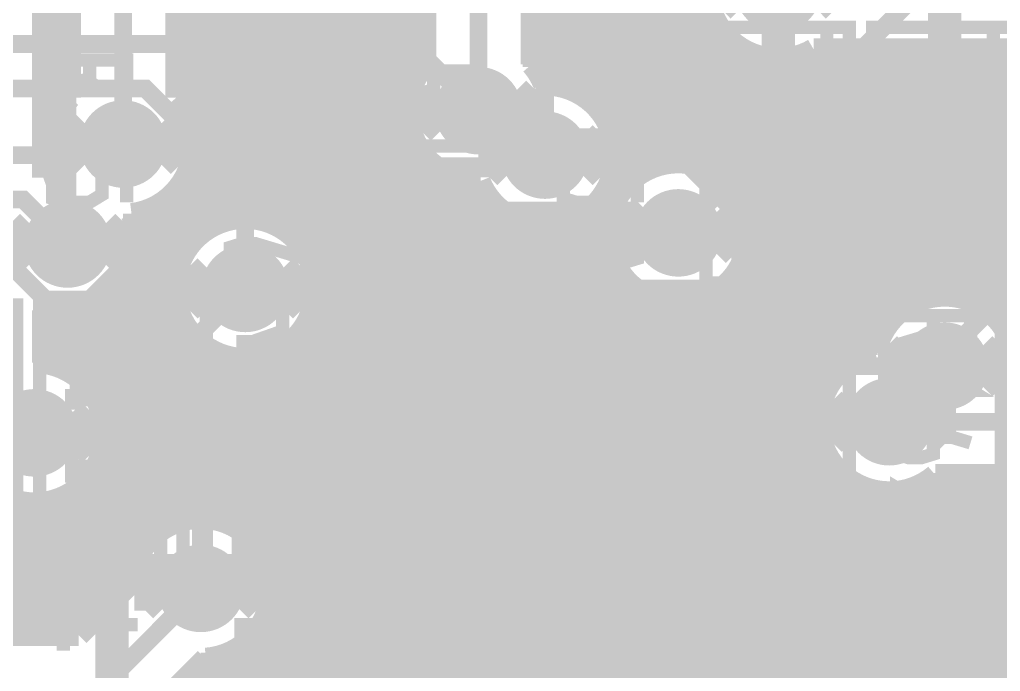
# Model space of a CAD drawing. Extents: x -10 to 131, y -93 to 209.
# Drawn here: x 12.91 to 24.13, y -24.95 to -17.5 of the extents above; entities that cross this region are included whole.
import ezdxf

# ---------------------------------------------------------------- set-up
doc = ezdxf.new("R2010")
doc.units = 0
doc.header["$MEASUREMENT"] = 0
doc.layers.get('0').update_dxf_attribs({"linetype": 'CONTINUOUS'})
for name, color, linetype in [('22-303-0_AST', 7, 'CONTINUOUS'), ('22-303-0_BOT', 2, 'CONTINUOUS'), ('22-303-0_DRD', 6, 'CONTINUOUS'), ('22-303-0_DRL', 1, 'CONTINUOUS'), ('22-303-0_GND', 3, 'CONTINUOUS'), ('22-303-0_IN1', 10, 'CONTINUOUS'), ('22-303-0_SMT', 9, 'CONTINUOUS'), ('22-303-0_SPT', 11, 'CONTINUOUS'), ('22-303-0_SST', 8, 'CONTINUOUS'), ('22-303-0_TOP', 15, 'CONTINUOUS'), ('THRUHOLE_TAP', 2, 'CONTINUOUS')]:
    doc.layers.add(name, color=color, linetype=linetype)

# ---------------------------------------------------------------- blocks, each defined once
blk = doc.blocks.new('ROUND_70')
at = {"const_width": 0.29972}
blk.add_lwpolyline([(-0.14986, 0, 1), (0.14986, 0, 1)], format="xyb", close=True, dxfattribs=at)
blk = doc.blocks.new('ROUND_116')
at = {"const_width": 0.10033}
blk.add_lwpolyline([(-0.050164, 0, 1), (0.050164, 0, 1)], format="xyb", close=True, dxfattribs=at)
blk = doc.blocks.new('ROUND_117')
at = {"const_width": 0.10033}
blk.add_lwpolyline([(-0.050164, 0, 1), (0.050164, 0, 1)], format="xyb", close=True, dxfattribs=at)
blk = doc.blocks.new('ROUND_98')
at = {"const_width": 0.50038}
blk.add_lwpolyline([(-0.25019, 0, 1), (0.25019, 0, 1)], format="xyb", close=True, dxfattribs=at)
blk = doc.blocks.new('ROUND_100')
at = {"const_width": 0.50038}
blk.add_lwpolyline([(-0.25019, 0, 1), (0.25019, 0, 1)], format="xyb", close=True, dxfattribs=at)
blk = doc.blocks.new('RECTANGLE_3')
blk.add_solid([(0.4826, 0.4064), (0.4826, -0.4064), (-0.4826, 0.4064), (-0.4826, -0.4064)])
blk = doc.blocks.new('ROUND_108')
at = {"const_width": 0.10033}
blk.add_lwpolyline([(-0.050164, 0, 1), (0.050164, 0, 1)], format="xyb", close=True, dxfattribs=at)

msp = doc.modelspace()

# ---------------------------------------------------------------- linework, layer by layer
at = {"layer": '22-303-0_AST', "const_width": 0.1524}
for points in [[(20.7645, -17.5895), (20.7645, -20.5105), (22.4028, -20.5105), (22.4028, -17.5895), (20.7645, -17.5895)], [(21.63826, -17.5895), (21.63826, -17.9451), (21.8059, -18.06448), (21.97608, -18.06448), (22.14626, -17.9451), (22.14626, -17.5895), (21.13026, -17.5895)], [(22.6695, -17.5895), (22.6695, -20.5105), (24.3078, -20.5105), (24.3078, -17.5895), (22.6695, -17.5895)], [(23.54326, -17.5895), (23.54326, -17.9451), (23.7109, -18.06448), (23.88108, -18.06448), (24.05126, -17.9451), (24.05126, -17.5895), (23.03526, -17.5895)], [(21.63826, -17.88668), (21.13026, -18.06448)], [(23.54326, -17.88668), (23.03526, -18.06448)], [(21.13026, -18.7833), (21.13026, -18.54708)], [(21.13026, -18.66646), (22.14626, -18.66646), (21.97608, -18.54708)], [(23.03526, -18.7833), (23.03526, -18.54708)], [(23.03526, -18.66646), (24.05126, -18.66646), (23.88108, -18.54708)], [(21.46808, -19.6215), (21.46808, -19.14906), (22.14626, -19.38528), (22.14626, -19.50466), (21.13026, -19.50466)], [(23.54326, -19.20748), (23.54326, -19.56308), (23.37308, -19.6215), (23.2029, -19.6215), (23.03526, -19.56308), (23.03526, -19.20748), (23.2029, -19.14906), (23.37308, -19.14906), (24.05126, -19.38528)], [(23.03526, -20.4597), (23.03526, -19.98726), (23.7109, -20.4597), (23.88108, -20.4597), (24.05126, -20.40128), (24.05126, -20.04568), (23.88108, -19.98726)], [(21.2979, -19.98726), (21.13026, -20.1041), (21.13026, -20.34286), (21.2979, -20.4597), (21.46808, -20.4597), (21.8059, -20.22348), (22.14626, -20.4597), (22.14626, -19.98726)], [(11.2395, -20.7645), (11.2395, -23.6855), (12.8778, -23.6855), (12.8778, -20.7645), (11.2395, -20.7645)], [(13.1445, -20.7645), (13.1445, -23.6855), (14.7828, -23.6855), (14.7828, -20.7645), (13.1445, -20.7645)], [(14.01826, -20.7645), (14.01826, -21.1201), (14.1859, -21.23948), (14.35608, -21.23948), (14.52626, -21.1201), (14.52626, -20.7645), (13.51026, -20.7645)], [(15.0495, -20.7645), (15.0495, -23.6855), (16.6878, -23.6855), (16.6878, -20.7645), (15.0495, -20.7645)], [(15.92326, -20.7645), (15.92326, -21.1201), (16.0909, -21.23948), (16.26108, -21.23948), (16.43126, -21.1201), (16.43126, -20.7645), (15.41526, -20.7645)], [(16.9545, -20.7645), (16.9545, -23.6855), (18.5928, -23.6855), (18.5928, -20.7645), (16.9545, -20.7645)], [(17.70126, -20.7645), (17.70126, -21.1201), (17.8689, -21.23948), (18.03908, -21.23948), (18.20926, -21.1201), (18.20926, -20.7645), (17.19326, -20.7645)], [(18.8595, -20.7645), (18.8595, -23.6855), (20.4978, -23.6855), (20.4978, -20.7645), (18.8595, -20.7645)], [(19.60626, -20.7645), (19.60626, -21.1201), (19.7739, -21.23948), (19.94408, -21.23948), (20.11426, -21.1201), (20.11426, -20.7645), (19.09826, -20.7645)], [(20.7645, -20.7645), (20.7645, -23.6855), (22.4028, -23.6855), (22.4028, -20.7645), (20.7645, -20.7645)], [(21.51126, -20.7645), (21.51126, -21.1201), (21.6789, -21.23948), (21.84908, -21.23948), (22.01926, -21.1201), (22.01926, -20.7645), (21.00326, -20.7645)], [(14.01826, -21.06168), (13.51026, -21.23948)], [(15.92326, -21.06168), (15.41526, -21.23948)], [(17.70126, -21.06168), (17.19326, -21.23948)], [(19.60626, -21.06168), (19.09826, -21.23948)], [(21.51126, -21.06168), (21.00326, -21.23948)], [(13.51026, -21.9583), (13.51026, -21.72208)], [(13.51026, -21.84146), (14.52626, -21.84146), (14.35608, -21.72208)], [(15.41526, -21.9583), (15.41526, -21.72208)], [(15.41526, -21.84146), (16.43126, -21.84146), (16.26108, -21.72208)], [(17.19326, -21.9583), (17.19326, -21.72208)], [(17.19326, -21.84146), (18.20926, -21.84146), (18.03908, -21.72208)], [(19.09826, -21.9583), (19.09826, -21.72208)], [(19.09826, -21.84146), (20.11426, -21.84146), (19.94408, -21.72208)], [(21.00326, -21.9583), (21.00326, -21.72208)], [(21.00326, -21.84146), (22.01926, -21.84146), (21.84908, -21.72208)], [(13.6779, -22.32406), (13.51026, -22.38248), (13.51026, -22.73808), (13.6779, -22.7965), (14.01826, -22.7965), (14.1859, -22.67966), (14.1859, -22.32406), (14.52626, -22.32406), (14.52626, -22.7965)], [(15.5829, -22.32406), (15.41526, -22.38248), (15.41526, -22.73808), (15.5829, -22.7965), (15.92326, -22.7965), (16.0909, -22.67966), (16.0909, -22.32406), (16.43126, -22.32406), (16.43126, -22.7965)], [(17.3609, -22.32406), (17.19326, -22.38248), (17.19326, -22.73808), (17.3609, -22.7965), (17.70126, -22.7965), (17.8689, -22.67966), (17.8689, -22.32406), (18.20926, -22.32406), (18.20926, -22.7965)], [(19.2659, -22.32406), (19.09826, -22.38248), (19.09826, -22.73808), (19.2659, -22.7965), (19.60626, -22.7965), (19.7739, -22.67966), (19.7739, -22.32406), (20.11426, -22.32406), (20.11426, -22.7965)], [(21.1709, -22.32406), (21.00326, -22.38248), (21.00326, -22.73808), (21.1709, -22.7965), (21.51126, -22.7965), (21.6789, -22.67966), (21.6789, -22.32406), (22.01926, -22.32406), (22.01926, -22.7965)], [(13.6779, -23.16226), (13.51026, -23.22068), (13.51026, -23.57628), (13.6779, -23.6347), (14.01826, -23.6347), (14.1859, -23.51786), (14.1859, -23.16226), (14.52626, -23.16226), (14.52626, -23.6347)], [(15.92326, -23.22068), (15.92326, -23.57628), (15.75308, -23.6347), (15.5829, -23.6347), (15.41526, -23.57628), (15.41526, -23.22068), (15.5829, -23.16226), (15.75308, -23.16226), (16.43126, -23.39848)], [(17.19326, -23.2791), (18.20926, -23.6347), (18.20926, -23.16226)], [(19.60626, -23.57628), (19.7739, -23.6347), (19.94408, -23.6347), (20.11426, -23.57628), (20.11426, -23.22068), (19.94408, -23.16226), (19.7739, -23.16226), (19.60626, -23.22068), (19.60626, -23.57628), (19.43608, -23.6347), (19.2659, -23.6347), (19.09826, -23.57628), (19.09826, -23.22068), (19.2659, -23.16226), (19.43608, -23.16226), (19.60626, -23.22068)], [(21.51126, -23.57628), (21.51126, -23.22068), (21.6789, -23.16226), (21.84908, -23.16226), (22.01926, -23.22068), (22.01926, -23.57628), (21.84908, -23.6347), (21.6789, -23.6347), (21.00326, -23.39848)]]:
    msp.add_lwpolyline(points, dxfattribs=at)
at = {"layer": '22-303-0_BOT'}
for points, const_width in [([(14.986, -24.003), (13.843, -25.146), (4.826, -25.146), (3.81, -24.13), (3.81, 2.032), (-0.381, 6.223), (-0.381, 24.765), (-1.143, 25.527), (-1.143, 34.798), (1.524, 37.465), (1.524, 54.356), (5.969, 58.801), (5.969, 73.533), (6.604, 74.168), (6.604, 100.711)], 0.2032), ([(15.5956, 7.2644), (15.5956, -19.77136)], 0.254), ([(15.8242, 7.2644), (15.8242, -19.8374)], 0.254), ([(16.0528, 7.2644), (16.0528, -19.9898)], 0.254), ([(16.2814, 7.2644), (16.2814, -20.39366)], 0.254), ([(16.51, 7.2644), (16.51, -30.353)], 0.254), ([(16.7386, 7.2644), (16.7386, -30.353)], 0.254), ([(16.9672, 7.2644), (16.9672, -30.353)], 0.254), ([(17.1958, 7.2644), (17.1958, -30.353)], 0.254), ([(19.0246, 7.2644), (19.0246, -18.24736)], 0.254), ([(19.2532, 7.2644), (19.2532, -18.3134)], 0.254), ([(19.4818, 7.2644), (19.4818, -18.4658)], 0.254), ([(19.7104, 7.2644), (19.7104, -18.86966)], 0.254), ([(19.939, 7.2644), (19.939, -19.31162)], 0.254), ([(20.1676, 7.2644), (20.1676, -19.17954)], 0.254), ([(20.3962, 7.2644), (20.3962, -19.13128)], 0.254), ([(20.6248, 7.2644), (20.6248, -19.1516)], 0.254), ([(15.367, 6.71576), (15.367, -19.77644)], 0.254), ([(15.1384, 6.37794), (15.1384, -19.84756)], 0.254), ([(14.9098, 6.2357), (14.9098, -20.0152)], 0.254), ([(12.573, 4.953), (12.573, -21.717), (13.081, -22.225)], 0.2032), ([(13.1826, 4.42214), (13.1826, -19.30654)], 0.254), ([(18.161, -18.542), (18.161, 3.556)], 0.2032), ([(17.4244, 3.22326), (17.4244, -18.20926)], 0.254), ([(17.5514, 3.02514), (17.5514, -18.01114)], 0.254), ([(18.7706, 3.02514), (18.7706, -18.01114)], 0.254), ([(18.796, 3.05562), (18.796, -18.04162)], 0.254), ([(30.861, 2.159), (29.464, 0.762), (29.464, -1.016), (29.972, -1.524), (29.972, -17.272), (25.146, -22.098), (22.86, -22.098)], 0.2032), ([(14.097, -18.923), (14.097, 0.635)], 0.2032), ([(13.3096, 0.45466), (13.3096, -18.74266)], 0.254), ([(13.4874, 0.10414), (13.4874, -18.39214)], 0.254), ([(14.7066, 0.10414), (14.7066, -18.39214)], 0.254), ([(20.8534, -17.4752), (20.8534, -19.2405)], 0.254), ([(13.4874, -17.5514), (13.1826, -17.5514)], 0.254), ([(17.5514, -17.5514), (14.7066, -17.5514)], 0.254), ([(20.8915, -17.5514), (18.7706, -17.5514)], 0.254), ([(13.4874, -17.78), (13.1826, -17.78)], 0.254), ([(17.5514, -17.78), (14.7066, -17.78)], 0.254), ([(21.08962, -17.78), (18.7706, -17.78)], 0.254), ([(21.082, -17.77238), (21.082, -19.43862)], 0.254), ([(21.9964, -17.8435), (21.9964, -28.90266)], 0.254), ([(26.8986, -17.8435), (21.9964, -17.8435)], 0.254), ([(22.225, -17.8435), (22.225, -21.59762)], 0.254), ([(22.4536, -17.8435), (22.4536, -21.3995)], 0.254), ([(22.6822, -17.8435), (22.6822, -21.3106)], 0.254), ([(22.9108, -17.8435), (22.9108, -20.9042)], 0.254), ([(23.1394, -17.8435), (23.1394, -20.73656)], 0.254), ([(23.368, -17.8435), (23.368, -20.66544)], 0.254), ([(23.5966, -17.8435), (23.5966, -20.66036)], 0.254), ([(23.8252, -17.8435), (23.8252, -20.7264)], 0.254), ([(24.0538, -17.8435), (24.0538, -20.8788)], 0.254), ([(21.3106, -17.90192), (21.3106, -30.353)], 0.254), ([(21.5392, -17.95018), (21.5392, -30.353)], 0.254), ([(21.7678, -17.9324), (21.7678, -30.353)], 0.254), ([(13.4874, -18.0086), (13.1826, -18.0086)], 0.254), ([(17.5514, -18.0086), (14.7066, -18.0086)], 0.254), ([(28.3718, -18.0086), (18.7706, -18.0086)], 0.254), ([(13.4874, -18.2372), (13.1826, -18.2372)], 0.254), ([(17.4117, -18.2372), (14.7066, -18.2372)], 0.254), ([(28.1432, -18.2372), (18.90776, -18.2372)], 0.254), ([(13.43152, -18.4658), (13.1826, -18.4658)], 0.254), ([(17.35582, -18.4658), (14.76248, -18.4658)], 0.254), ([(27.9146, -18.4658), (19.47926, -18.4658)], 0.254), ([(13.3223, -18.6944), (13.1826, -18.6944)], 0.254), ([(17.36852, -18.6944), (14.8717, -18.6944)], 0.254), ([(27.686, -18.6944), (19.6469, -18.6944)], 0.254), ([(13.28928, -18.923), (13.1826, -18.923)], 0.254), ([(17.44726, -18.923), (14.90472, -18.923)], 0.254), ([(17.4244, -18.8722), (17.4244, -30.353)], 0.254), ([(27.4574, -18.923), (19.72056, -18.923)], 0.254), ([(13.3223, -19.1516), (13.1826, -19.1516)], 0.254), ([(13.3096, -19.10334), (13.3096, -19.27352)], 0.254), ([(17.63014, -19.1516), (14.8717, -19.1516)], 0.254), ([(17.653, -19.16938), (17.653, -30.353)], 0.254), ([(20.26666, -19.1516), (19.7231, -19.1516)], 0.254), ([(27.2288, -19.1516), (20.62734, -19.1516)], 0.254), ([(17.8816, -19.29892), (17.8816, -30.353)], 0.254), ([(19.7104, -19.23034), (19.7104, -19.60626)], 0.254), ([(18.1864, -19.3802), (14.76248, -19.3802)], 0.254), ([(18.1102, -19.34718), (18.1102, -30.353)], 0.254), ([(19.8628, -19.3802), (19.6596, -19.3802)], 0.254), ([(27.0002, -19.3802), (21.02866, -19.3802)], 0.254), ([(14.6812, -19.47926), (14.6812, -23.2537)], 0.254), ([(18.3388, -19.6088), (14.52372, -19.6088)], 0.254), ([(18.3388, -19.60626), (18.3388, -30.353)], 0.254), ([(19.4818, -19.63166), (19.4818, -30.353)], 0.254), ([(19.7104, -19.6088), (19.50466, -19.6088)], 0.254), ([(26.7716, -19.6088), (21.1836, -19.6088)], 0.254), ([(14.224, -19.72056), (14.224, -19.79676)], 0.254), ([(14.4526, -19.6469), (14.4526, -23.39594)], 0.254), ([(15.16126, -19.8374), (14.2367, -19.8374)], 0.254), ([(18.74266, -19.8374), (15.8242, -19.8374)], 0.254), ([(18.5674, -19.7739), (18.5674, -30.353)], 0.254), ([(18.796, -19.84756), (18.796, -30.353)], 0.254), ([(19.0246, -19.8501), (19.0246, -30.353)], 0.254), ([(19.64436, -19.8374), (19.10334, -19.8374)], 0.254), ([(19.2532, -19.7866), (19.2532, -30.353)], 0.254), ([(26.543, -19.8374), (21.2471, -19.8374)], 0.254), ([(14.86662, -20.066), (14.26972, -20.066)], 0.254), ([(19.64944, -20.066), (16.12138, -20.066)], 0.254), ([(26.3144, -20.066), (21.24456, -20.066)], 0.254), ([(14.73454, -20.2946), (14.2367, -20.2946)], 0.254), ([(19.72056, -20.2946), (16.25092, -20.2946)], 0.254), ([(19.7104, -20.2692), (19.7104, -30.353)], 0.254), ([(26.0858, -20.2946), (21.1709, -20.2946)], 0.254), ([(14.224, -20.3327), (14.224, -23.73376)], 0.254), ([(14.68628, -20.5232), (14.12748, -20.5232)], 0.254), ([(19.8882, -20.5232), (16.29918, -20.5232)], 0.254), ([(25.8572, -20.5232), (21.00326, -20.5232)], 0.254), ([(21.082, -20.43684), (21.082, -30.353)], 0.254), ([(19.939, -20.56638), (19.939, -30.353)], 0.254), ([(20.8534, -20.6375), (20.8534, -30.353)], 0.254), ([(14.7066, -20.7518), (13.88872, -20.7518)], 0.254), ([(13.9954, -20.67306), (13.9954, -24.13)], 0.254), ([(23.11146, -20.7518), (16.2814, -20.7518)], 0.254), ([(16.2814, -20.75434), (16.2814, -30.353)], 0.254), ([(20.1676, -20.69592), (20.1676, -30.353)], 0.254), ([(20.3962, -20.74418), (20.3962, -30.353)], 0.254), ([(20.6248, -20.7264), (20.6248, -30.353)], 0.254), ([(25.6286, -20.7518), (23.87854, -20.7518)], 0.254), ([(13.1826, -20.82292), (13.1826, -21.42236)], 0.254), ([(13.3096, -20.85848), (13.3096, -21.4503)], 0.254), ([(13.5382, -20.86864), (13.5382, -21.55952)], 0.254), ([(13.7668, -20.81276), (13.7668, -21.79828)], 0.254), ([(14.7955, -20.9804), (13.1826, -20.9804)], 0.254), ([(22.8473, -20.9804), (16.1925, -20.9804)], 0.254), ([(25.4, -20.9804), (24.1427, -20.9804)], 0.254), ([(14.99362, -21.209), (13.1826, -21.209)], 0.254), ([(14.9098, -21.13026), (14.9098, -23.19782)], 0.254), ([(22.72792, -21.209), (15.99184, -21.209)], 0.254), ([(16.0528, -21.15566), (16.0528, -30.353)], 0.254), ([(15.1384, -21.2979), (15.1384, -23.21052)], 0.254), ([(15.8242, -21.3106), (15.8242, -30.353)], 0.254), ([(22.39518, -21.4376), (13.26134, -21.4376)], 0.254), ([(15.367, -21.37156), (15.367, -23.28926)], 0.254), ([(15.5956, -21.3741), (15.5956, -23.47214)], 0.254), ([(22.17674, -21.6662), (13.66266, -21.6662)], 0.254), ([(22.07768, -21.8948), (13.8176, -21.8948)], 0.254), ([(22.05228, -22.1234), (13.8811, -22.1234)], 0.254), ([(22.09292, -22.352), (13.87856, -22.352)], 0.254), ([(13.7668, -22.65172), (13.7668, -24.3586)], 0.254), ([(22.2123, -22.5806), (13.8049, -22.5806)], 0.254), ([(22.225, -22.59584), (22.225, -28.60802)], 0.254), ([(23.368, -22.72538), (23.368, -28.5369)], 0.254), ([(25.146, -22.7076), (23.38832, -22.7076)], 0.254), ([(23.5966, -22.7076), (23.5966, -28.5369)], 0.254), ([(23.8252, -22.7076), (23.8252, -28.5369)], 0.254), ([(24.0538, -22.7076), (24.0538, -28.5369)], 0.254), ([(13.5382, -22.89048), (13.5382, -24.5364)], 0.254), ([(22.47646, -22.8092), (13.63726, -22.8092)], 0.254), ([(22.4536, -22.7965), (22.4536, -28.47594)], 0.254), ([(22.6822, -22.8854), (22.6822, -28.42768)], 0.254), ([(23.1394, -22.85492), (23.1394, -28.5369)], 0.254), ([(36.1315, -22.8092), (23.24354, -22.8092)], 0.254), ([(12.8524, -22.9997), (12.8524, -24.5364)], 0.254), ([(13.3096, -22.9997), (13.3096, -24.5364)], 0.254), ([(22.9108, -22.90318), (22.9108, -28.448)], 0.254), ([(36.1315, -23.0378), (7.3406, -23.0378)], 0.254), ([(13.081, -23.03272), (13.081, -24.5364)], 0.254), ([(14.65326, -23.2664), (7.3406, -23.2664)], 0.254), ([(36.1315, -23.2664), (15.3162, -23.2664)], 0.254), ([(14.35862, -23.495), (7.35838, -23.495)], 0.254), ([(36.1315, -23.495), (15.61338, -23.495)], 0.254), ([(14.22654, -23.7236), (7.48792, -23.7236)], 0.254), ([(36.1315, -23.7236), (15.74292, -23.7236)], 0.254), ([(14.1732, -23.9522), (7.53618, -23.9522)], 0.254), ([(14.18082, -23.94712), (13.589, -24.5364)], 0.254), ([(36.1315, -23.9522), (15.79118, -23.9522)], 0.254), ([(13.9446, -24.1808), (7.5184, -24.1808)], 0.254), ([(36.1315, -24.1808), (15.7734, -24.1808)], 0.254), ([(13.716, -24.4094), (7.4295, -24.4094)], 0.254), ([(36.1315, -24.4094), (15.6845, -24.4094)], 0.254), ([(13.589, -24.5364), (7.33806, -24.5364)], 0.254), ([(15.5956, -24.53132), (15.5956, -30.353)], 0.254), ([(36.1315, -24.638), (15.48384, -24.638)], 0.254), ([(15.1384, -24.79548), (15.1384, -30.353)], 0.254), ([(15.367, -24.7142), (15.367, -30.353)], 0.254), ([(15.04188, -24.80818), (14.27988, -25.57018)], 0.254), ([(36.1315, -24.8666), (14.98346, -24.8666)], 0.254), ([(14.9098, -24.94026), (14.9098, -30.353)], 0.254)]:
    msp.add_lwpolyline(points, dxfattribs=dict(at, const_width=const_width))
at = {"layer": '22-303-0_BOT', "const_width": 0.254}
for points in [[(20.78228, -17.145, 0.4142136), (21.59, -17.95272)], [(21.59, -17.95272, 0.1325028), (21.9962, -17.84315)], [(17.5514, -18.01114, 0.1810567), (17.35265, -18.542)], [(18.91284, -18.24228, 0.0844813), (18.77138, -18.01046)], [(19.73072, -19.05, 0.4142136), (18.923, -18.24228)], [(13.4874, -18.39214, 0.1810567), (13.28865, -18.923)], [(14.90472, -18.923, 0.1810574), (14.70613, -18.39255)], [(17.35328, -18.542, 0.4142136), (18.161, -19.34972)], [(13.28928, -18.923, 0.1093029), (13.36467, -19.26374)], [(14.19352, -19.72564, 0.3795792), (14.90472, -18.923)], [(18.923, -19.85772, 0.4142136), (19.73072, -19.05)], [(20.447, -19.13128, 0.4142136), (19.63928, -19.939)], [(21.25472, -19.939, 0.4142136), (20.447, -19.13128)], [(13.36548, -19.26336, 0.0582777), (13.18288, -19.30729)], [(18.1737, -19.34972, 0.3066791), (18.923, -19.85772)], [(14.26972, -20.066, 0.1093038), (14.19433, -19.72526)], [(15.494, -19.76628, 0.4142136), (14.68628, -20.574)], [(16.30172, -20.574, 0.4142136), (15.494, -19.76628)], [(19.63928, -19.939, 0.4142136), (20.447, -20.74672)], [(20.447, -20.74672, 0.4142136), (21.25472, -19.939)], [(13.462, -20.87372, 0.4142136), (14.26972, -20.066)], [(14.68628, -20.574, 0.4142136), (15.494, -21.38172)], [(15.494, -21.38172, 0.4142136), (16.30172, -20.574)], [(23.495, -20.65528, 0.3578586), (22.70252, -21.30552)], [(24.30272, -21.463, 0.4142136), (23.495, -20.65528)], [(13.1826, -20.82292, 0.0886341), (13.462, -20.87284)], [(22.70252, -21.30552, 0.3578585), (22.05228, -22.098)], [(13.88872, -22.225, 0.3777978), (13.1826, -21.42236)], [(22.05228, -22.098, 0.4142136), (22.86, -22.90572)], [(13.081, -23.03272, 0.4142136), (13.88872, -22.225)], [(12.27582, -22.28088, 0.3940623), (13.081, -23.03272)], [(22.86, -22.90572, 0.1804438), (23.389, -22.70838)], [(14.986, -23.19528, 0.394063), (14.18082, -23.94712)], [(15.79372, -24.003, 0.4142136), (14.986, -23.19528)], [(15.04188, -24.80818, 0.3940623), (15.79372, -24.003)]]:
    msp.add_lwpolyline(points, format="xyb", dxfattribs=at)
at = {"layer": '22-303-0_DRD', "const_width": 0.254}
for points in [[(20.955, -17.399), (21.59, -16.764)], [(21.59, -16.764), (22.225, -17.399)], [(20.955, -16.891), (20.955, -17.399)], [(21.59, -17.526), (20.955, -16.891)], [(22.225, -16.891), (21.59, -17.526)], [(22.225, -17.399), (22.225, -16.891)], [(17.526, -18.796), (18.161, -18.161)], [(18.161, -18.161), (18.796, -18.796)], [(17.526, -18.288), (17.526, -18.796)], [(18.161, -18.923), (17.526, -18.288)], [(18.796, -18.288), (18.161, -18.923)], [(18.796, -18.796), (18.796, -18.288)], [(13.462, -19.177), (14.097, -18.542)], [(14.097, -18.542), (14.732, -19.177)], [(13.462, -18.669), (13.462, -19.177)], [(14.097, -19.304), (13.462, -18.669)], [(14.732, -18.669), (14.097, -19.304)], [(14.732, -19.177), (14.732, -18.669)], [(18.288, -19.304), (18.923, -18.669)], [(18.923, -18.669), (19.558, -19.304)], [(18.288, -18.796), (18.288, -19.304)], [(18.923, -19.431), (18.288, -18.796)], [(19.558, -18.796), (18.923, -19.431)], [(19.558, -19.304), (19.558, -18.796)], [(19.812, -20.193), (20.447, -19.558)], [(20.447, -19.558), (21.082, -20.193)], [(12.827, -20.32), (13.462, -19.685)], [(13.462, -19.685), (14.097, -20.32)], [(19.812, -19.685), (19.812, -20.193)], [(20.447, -20.32), (19.812, -19.685)], [(21.082, -19.685), (20.447, -20.32)], [(21.082, -20.193), (21.082, -19.685)], [(12.827, -19.812), (12.827, -20.32)], [(13.462, -20.447), (12.827, -19.812)], [(14.097, -19.812), (13.462, -20.447)], [(14.097, -20.32), (14.097, -19.812)], [(14.859, -20.828), (15.494, -20.193)], [(15.494, -20.193), (16.129, -20.828)], [(14.859, -20.32), (14.859, -20.828)], [(15.494, -20.955), (14.859, -20.32)], [(16.129, -20.32), (15.494, -20.955)], [(16.129, -20.828), (16.129, -20.32)], [(22.86, -21.717), (23.495, -21.082)], [(23.495, -21.082), (24.13, -21.717)], [(22.86, -21.209), (22.86, -21.717)], [(23.495, -21.844), (22.86, -21.209)], [(24.13, -21.209), (23.495, -21.844)], [(24.13, -21.717), (24.13, -21.209)], [(22.225, -22.352), (22.86, -21.717)], [(22.86, -21.717), (23.495, -22.352)], [(12.446, -22.479), (13.081, -21.844)], [(13.081, -21.844), (13.716, -22.479)], [(22.225, -21.844), (22.225, -22.352)], [(22.86, -22.479), (22.225, -21.844)], [(23.495, -21.844), (22.86, -22.479)], [(23.495, -22.352), (23.495, -21.844)], [(13.081, -22.606), (12.446, -21.971)], [(13.716, -21.971), (13.081, -22.606)], [(13.716, -22.479), (13.716, -21.971)], [(14.351, -24.257), (14.986, -23.622)], [(14.986, -23.622), (15.621, -24.257)], [(14.351, -23.749), (14.351, -24.257)], [(14.986, -24.384), (14.351, -23.749)], [(15.621, -23.749), (14.986, -24.384)], [(15.621, -24.257), (15.621, -23.749)]]:
    msp.add_lwpolyline(points, dxfattribs=at)
at = {"layer": '22-303-0_IN1', "const_width": 0.2032}
for points in [[(14.097, 15.24), (14.097, 7.493), (13.462, 6.858), (13.462, -20.066)], [(18.923, -19.05), (18.923, 14.605)], [(15.494, -20.574), (15.494, 6.096), (14.605, 6.985)], [(28.956, -1.778), (28.829, -1.778), (23.749, -6.858), (23.749, -16.637), (20.447, -19.939)], [(23.495, -21.463), (23.495, -21.336), (24.511, -20.32), (29.972, -20.32), (30.353, -20.701)]]:
    msp.add_lwpolyline(points, dxfattribs=at)
at = {"layer": '22-303-0_SST', "const_width": 0.1524}
for points in [[(20.7645, -17.5895), (20.7645, -20.5105), (22.4028, -20.5105), (22.4028, -17.5895), (20.7645, -17.5895)], [(22.6695, -17.5895), (22.6695, -20.5105), (24.3078, -20.5105), (24.3078, -17.5895), (22.6695, -17.5895)], [(13.71346, -17.96288), (13.71346, -18.21688), (13.8557, -18.3007), (13.9954, -18.3007), (14.13764, -18.21688), (14.13764, -17.96288), (13.29182, -17.96288)], [(19.55546, -17.96288), (19.55546, -18.21688), (19.6977, -18.3007), (19.8374, -18.3007), (19.97964, -18.21688), (19.97964, -17.96288), (19.13382, -17.96288)], [(15.74546, -18.08988), (15.74546, -18.34388), (15.8877, -18.4277), (16.0274, -18.4277), (16.16964, -18.34388), (16.16964, -18.08988), (15.32382, -18.08988)], [(17.65046, -18.08988), (17.65046, -18.34388), (17.7927, -18.4277), (17.9324, -18.4277), (18.07464, -18.34388), (18.07464, -18.08988), (17.22882, -18.08988)], [(13.71346, -18.1737), (13.29182, -18.3007)], [(19.55546, -18.1737), (19.13382, -18.3007)], [(15.74546, -18.3007), (15.32382, -18.4277)], [(17.65046, -18.3007), (17.22882, -18.4277)], [(13.29182, -18.90268), (13.29182, -18.7325)], [(13.29182, -18.81886), (14.13764, -18.81886), (13.9954, -18.7325)], [(19.13382, -18.90268), (19.13382, -18.7325)], [(19.13382, -18.81886), (19.97964, -18.81886), (19.8374, -18.7325)], [(15.32382, -19.02968), (15.32382, -18.8595)], [(15.32382, -18.94586), (16.16964, -18.94586), (16.0274, -18.8595)], [(17.22882, -19.02968), (17.22882, -18.8595)], [(17.22882, -18.94586), (18.07464, -18.94586), (17.9324, -18.8595)], [(13.43152, -19.24812), (13.29182, -19.2913), (13.29182, -19.5453), (13.43152, -19.58848), (13.71346, -19.58848), (13.8557, -19.50212), (13.8557, -19.24812), (14.13764, -19.24812), (14.13764, -19.58848)], [(19.27352, -19.24812), (19.13382, -19.2913), (19.13382, -19.5453), (19.27352, -19.58848), (19.55546, -19.58848), (19.6977, -19.50212), (19.6977, -19.24812), (19.97964, -19.24812), (19.97964, -19.58848)], [(15.46352, -19.37512), (15.32382, -19.4183), (15.32382, -19.6723), (15.46352, -19.71548), (15.74546, -19.71548), (15.8877, -19.62912), (15.8877, -19.37512), (16.16964, -19.37512), (16.16964, -19.71548)], [(17.36852, -19.37512), (17.22882, -19.4183), (17.22882, -19.6723), (17.36852, -19.71548), (17.65046, -19.71548), (17.7927, -19.62912), (17.7927, -19.37512), (18.07464, -19.37512), (18.07464, -19.71548)], [(13.43152, -19.93392), (13.29182, -19.9771), (13.29182, -20.2311), (13.43152, -20.27428), (13.71346, -20.27428), (13.8557, -20.18792), (13.8557, -19.93392), (14.13764, -19.93392), (14.13764, -20.27428)], [(19.55546, -20.2311), (19.6977, -20.27428), (19.8374, -20.27428), (19.97964, -20.2311), (19.97964, -19.9771), (19.8374, -19.93392), (19.6977, -19.93392), (19.55546, -19.9771), (19.55546, -20.2311), (19.41576, -20.27428), (19.27352, -20.27428), (19.13382, -20.2311), (19.13382, -19.9771), (19.27352, -19.93392), (19.41576, -19.93392), (19.55546, -19.9771)], [(15.74546, -20.1041), (15.74546, -20.3581), (15.60576, -20.40128), (15.46352, -20.40128), (15.32382, -20.3581), (15.32382, -20.1041), (15.46352, -20.06092), (15.60576, -20.06092), (16.16964, -20.2311)], [(17.22882, -20.14728), (18.07464, -20.40128), (18.07464, -20.06092)], [(11.2395, -20.7645), (11.2395, -23.6855), (12.8778, -23.6855), (12.8778, -20.7645), (11.2395, -20.7645)], [(13.1445, -20.7645), (13.1445, -23.6855), (14.7828, -23.6855), (14.7828, -20.7645), (13.1445, -20.7645)], [(15.0495, -20.7645), (15.0495, -23.6855), (16.6878, -23.6855), (16.6878, -20.7645), (15.0495, -20.7645)], [(16.9545, -20.7645), (16.9545, -23.6855), (18.5928, -23.6855), (18.5928, -20.7645), (16.9545, -20.7645)], [(18.8595, -20.7645), (18.8595, -23.6855), (20.4978, -23.6855), (20.4978, -20.7645), (18.8595, -20.7645)], [(20.7645, -20.7645), (20.7645, -23.6855), (22.4028, -23.6855), (22.4028, -20.7645), (20.7645, -20.7645)], [(23.36546, -20.88388), (23.36546, -21.13788), (23.5077, -21.2217), (23.6474, -21.2217), (23.78964, -21.13788), (23.78964, -20.88388), (22.94382, -20.88388)], [(23.36546, -21.0947), (22.94382, -21.2217)], [(22.94382, -21.82368), (22.94382, -21.6535)], [(22.94382, -21.73986), (23.78964, -21.73986), (23.6474, -21.6535)], [(23.36546, -22.2123), (23.36546, -22.4663), (23.22576, -22.50948), (23.08352, -22.50948), (22.94382, -22.4663), (22.94382, -22.2123), (23.08352, -22.16912), (23.22576, -22.16912), (23.78964, -22.3393)], [(22.94382, -23.19528), (22.94382, -22.85492), (23.5077, -23.19528), (23.6474, -23.19528), (23.78964, -23.1521), (23.78964, -22.8981), (23.6474, -22.85492)], [(13.41374, -23.73122), (13.41374, -23.98522), (13.69568, -24.07158), (13.97762, -24.07158), (14.2621, -23.98522), (14.2621, -23.73122)], [(15.44574, -23.73122), (15.44574, -23.98522), (15.72768, -24.07158), (16.00962, -24.07158), (16.2941, -23.98522), (16.2941, -23.73122)], [(17.35074, -23.73122), (17.35074, -23.98522), (17.63268, -24.07158), (17.91462, -24.07158), (18.1991, -23.98522), (18.1991, -23.73122)], [(19.25574, -23.73122), (19.25574, -23.98522), (19.53768, -24.07158), (19.81962, -24.07158), (20.1041, -23.98522), (20.1041, -23.73122)], [(13.41374, -23.7744), (14.2621, -23.7744)], [(15.44574, -23.7744), (16.2941, -23.7744)], [(17.35074, -23.7744), (18.1991, -23.7744)], [(19.25574, -23.7744), (20.1041, -23.7744)], [(23.10638, -24.80818), (23.10638, -23.95982), (23.02256, -24.10206)], [(21.03374, -23.85822), (21.03374, -24.11222), (21.31568, -24.19858), (21.59762, -24.19858), (21.8821, -24.11222), (21.8821, -23.85822)], [(21.03374, -23.9014), (21.8821, -23.9014)], [(22.2504, -24.384), (22.5044, -24.384), (22.59076, -24.24176), (22.59076, -24.10206), (22.5044, -23.95982), (22.2504, -23.95982), (22.2504, -24.80818)], [(23.53818, -24.66594), (23.57882, -24.80818), (23.83282, -24.80818), (23.876, -24.66594), (23.876, -24.384), (23.79218, -24.24176), (23.53818, -24.24176), (23.53818, -23.95982), (23.876, -23.95982)], [(13.41374, -24.7142), (13.41374, -24.41702), (14.2621, -24.41702)], [(15.44574, -24.7142), (15.44574, -24.41702), (16.2941, -24.41702)], [(17.35074, -24.7142), (17.35074, -24.41702), (18.1991, -24.41702)], [(19.25574, -24.7142), (19.25574, -24.41702), (20.1041, -24.41702)], [(22.46376, -24.384), (22.59076, -24.80818)], [(21.03374, -24.8412), (21.03374, -24.54402), (21.8821, -24.54402)], [(23.1902, -24.80818), (23.02256, -24.80818)]]:
    msp.add_lwpolyline(points, dxfattribs=at)
at = {"layer": '22-303-0_TOP'}
for points, const_width in [([(23.495, -18.3388), (23.495, -17.018), (22.352, -15.875), (22.2504, -15.875)], 0.381), ([(15.875, -21.5138), (17.1958, -20.193), (19.558, -20.193), (19.939, -20.574), (22.098, -20.574), (22.479, -20.193), (22.479, -19.431), (22.86, -19.05), (31.75, -19.05), (32.004, -19.304), (32.004, -20.701), (33.274, -21.971), (40.259, -21.971), (41.783, -20.447), (41.783, -17.78), (41.656, -17.653), (41.656, -17.145), (42.037, -16.764), (44.323, -16.764)], 0.2032), ([(21.59, -19.7612), (21.2852, -19.7612), (18.669, -17.145), (11.557, -17.145)], 0.381), ([(21.59, -17.145), (21.59, -18.3388)], 0.381), ([(0.635, -21.5138), (0.635, -21.463), (2.413, -19.685), (5.715, -19.685), (7.62, -17.78), (17.399, -17.78), (18.161, -18.542)], 0.2032), ([(2.54, -21.5138), (2.54, -21.463), (3.81, -20.193), (5.842, -20.193), (7.747, -18.288), (14.351, -18.288), (15.24, -19.177), (18.796, -19.177), (18.923, -19.05)], 0.2032), ([(4.445, -21.5138), (4.445, -21.463), (5.207, -20.701), (5.969, -20.701), (7.62, -19.05), (13.843, -19.05), (13.97, -18.923), (14.097, -18.923)], 0.2032), ([(13.462, -20.066), (12.954, -19.558), (8.255, -19.558), (6.35, -21.463), (6.35, -21.5138)], 0.2032), ([(20.447, -19.939), (20.193, -19.939), (19.939, -19.685), (14.732, -19.685), (13.716, -20.701), (13.208, -20.701), (12.573, -20.066), (9.652, -20.066), (8.255, -21.463), (8.255, -21.5138)], 0.2032), ([(23.495, -19.7612), (24.003, -19.7612), (24.257, -20.0152), (24.257, -27.4828), (25.019, -28.2448), (26.67, -28.2448)], 0.381), ([(19.685, -21.5138), (18.8722, -20.701), (17.272, -20.701), (16.891, -21.082), (16.891, -21.844), (16.51, -22.225), (15.24, -22.225), (14.986, -21.971), (14.986, -21.082), (15.494, -20.574)], 0.2032), ([(13.081, -22.225), (11.049, -22.225), (10.3378, -21.5138), (10.16, -21.5138)], 0.2032), ([(13.97, -21.5138), (13.97, -21.59), (14.986, -22.606), (14.986, -24.003)], 0.2032), ([(22.86, -22.098), (22.86, -22.225), (18.669, -22.225), (17.9578, -21.5138), (17.78, -21.5138)], 0.2032), ([(21.59, -21.5138), (21.717, -21.5138), (21.7678, -21.463), (23.495, -21.463)], 0.2032), ([(13.97, -22.9362), (13.97, -26.924)], 0.381), ([(15.875, -22.9362), (15.875, -26.924)], 0.381), ([(17.78, -22.9362), (17.78, -26.924)], 0.381), ([(19.685, -22.9362), (19.685, -26.924)], 0.381), ([(21.59, -22.9362), (21.59, -26.924)], 0.381)]:
    msp.add_lwpolyline(points, dxfattribs=dict(at, const_width=const_width))

# ---------------------------------------------------------------- block references
at = {"layer": '22-303-0_BOT'}
for p in [(18.161, -18.542), (14.097, -18.923), (18.923, -19.05), (20.447, -19.939), (13.462, -20.066), (15.494, -20.574), (23.495, -21.463), (22.86, -22.098), (13.081, -22.225), (14.986, -24.003)]:
    msp.add_blockref('ROUND_70', p, dxfattribs=at)
at = {"layer": '22-303-0_DRL'}
for name, p in [('ROUND_116', (18.161, -18.542)), ('ROUND_117', (14.097, -18.923)), ('ROUND_116', (18.923, -19.05)), ('ROUND_117', (20.447, -19.939)), ('ROUND_116', (13.462, -20.066)), ('ROUND_116', (15.494, -20.574)), ('ROUND_116', (23.495, -21.463)), ('ROUND_117', (22.86, -22.098)), ('ROUND_116', (13.081, -22.225)), ('ROUND_116', (14.986, -24.003))]:
    msp.add_blockref(name, p, dxfattribs=at)
at = {"layer": '22-303-0_GND'}
for name, p in [('ROUND_100', (21.59, -17.145)), ('ROUND_98', (18.161, -18.542)), ('ROUND_100', (14.097, -18.923)), ('ROUND_98', (18.923, -19.05)), ('ROUND_100', (20.447, -19.939)), ('ROUND_98', (13.462, -20.066)), ('ROUND_98', (15.494, -20.574)), ('ROUND_98', (23.495, -21.463)), ('ROUND_100', (22.86, -22.098)), ('ROUND_98', (13.081, -22.225)), ('ROUND_98', (14.986, -24.003))]:
    msp.add_blockref(name, p, dxfattribs=at)
at = {"layer": '22-303-0_IN1'}
for p in [(18.161, -18.542), (14.097, -18.923), (18.923, -19.05), (20.447, -19.939), (13.462, -20.066), (15.494, -20.574), (23.495, -21.463), (22.86, -22.098), (13.081, -22.225), (14.986, -24.003)]:
    msp.add_blockref('ROUND_70', p, dxfattribs=at)
at = {"layer": '22-303-0_SMT'}
for p in [(21.59, -18.3388), (23.495, -18.3388), (21.59, -19.7612), (23.495, -19.7612), (13.97, -21.5138), (15.875, -21.5138), (17.78, -21.5138), (19.685, -21.5138), (21.59, -21.5138), (13.97, -22.9362), (15.875, -22.9362), (17.78, -22.9362), (19.685, -22.9362), (21.59, -22.9362)]:
    msp.add_blockref('RECTANGLE_3', p, dxfattribs=at)
at = {"layer": '22-303-0_SPT'}
for p in [(21.59, -18.3388), (23.495, -18.3388), (21.59, -19.7612), (23.495, -19.7612), (13.97, -21.5138), (15.875, -21.5138), (17.78, -21.5138), (19.685, -21.5138), (21.59, -21.5138), (13.97, -22.9362), (15.875, -22.9362), (17.78, -22.9362), (19.685, -22.9362), (21.59, -22.9362)]:
    msp.add_blockref('RECTANGLE_3', p, dxfattribs=at)
at = {"layer": '22-303-0_TOP'}
for name, p in [('RECTANGLE_3', (21.59, -18.3388)), ('RECTANGLE_3', (23.495, -18.3388)), ('ROUND_70', (18.161, -18.542)), ('ROUND_70', (14.097, -18.923)), ('ROUND_70', (18.923, -19.05)), ('RECTANGLE_3', (21.59, -19.7612)), ('RECTANGLE_3', (23.495, -19.7612)), ('ROUND_70', (20.447, -19.939)), ('ROUND_70', (13.462, -20.066)), ('ROUND_70', (15.494, -20.574)), ('RECTANGLE_3', (13.97, -21.5138)), ('RECTANGLE_3', (15.875, -21.5138)), ('RECTANGLE_3', (17.78, -21.5138)), ('RECTANGLE_3', (19.685, -21.5138)), ('RECTANGLE_3', (21.59, -21.5138)), ('ROUND_70', (23.495, -21.463)), ('ROUND_70', (22.86, -22.098)), ('ROUND_70', (13.081, -22.225)), ('RECTANGLE_3', (13.97, -22.9362)), ('RECTANGLE_3', (15.875, -22.9362)), ('RECTANGLE_3', (17.78, -22.9362)), ('RECTANGLE_3', (19.685, -22.9362)), ('RECTANGLE_3', (21.59, -22.9362)), ('ROUND_70', (14.986, -24.003))]:
    msp.add_blockref(name, p, dxfattribs=at)
at = {"layer": 'THRUHOLE_TAP'}
for p in [(18.161, -18.542), (14.097, -18.923), (18.923, -19.05), (20.447, -19.939), (13.462, -20.066), (15.494, -20.574), (23.495, -21.463), (22.86, -22.098), (13.081, -22.225), (14.986, -24.003)]:
    msp.add_blockref('ROUND_108', p, dxfattribs=at)

doc.saveas('drawing.dxf')
